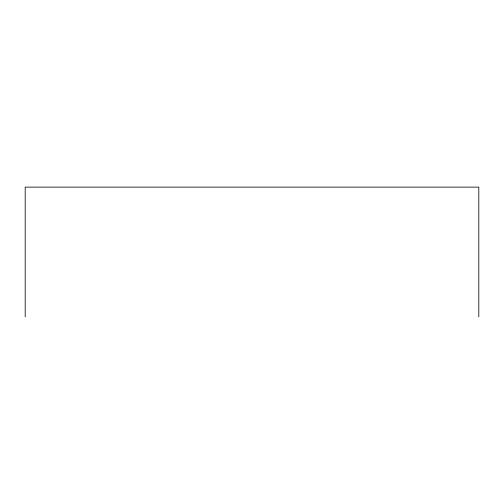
<?xml version="1.0" encoding="UTF-8"?>
<svg xmlns="http://www.w3.org/2000/svg" width="504" height="504" viewBox="0 0 504 504"><rect width="100%" height="100%" fill="white"/><g stroke="black" fill="none" stroke-linecap="round" stroke-linejoin="round"><path stroke-width="0.76" d="M478.8 316.877L478.8 187.123L25.2 187.123L25.2 316.877"/></g></svg>
